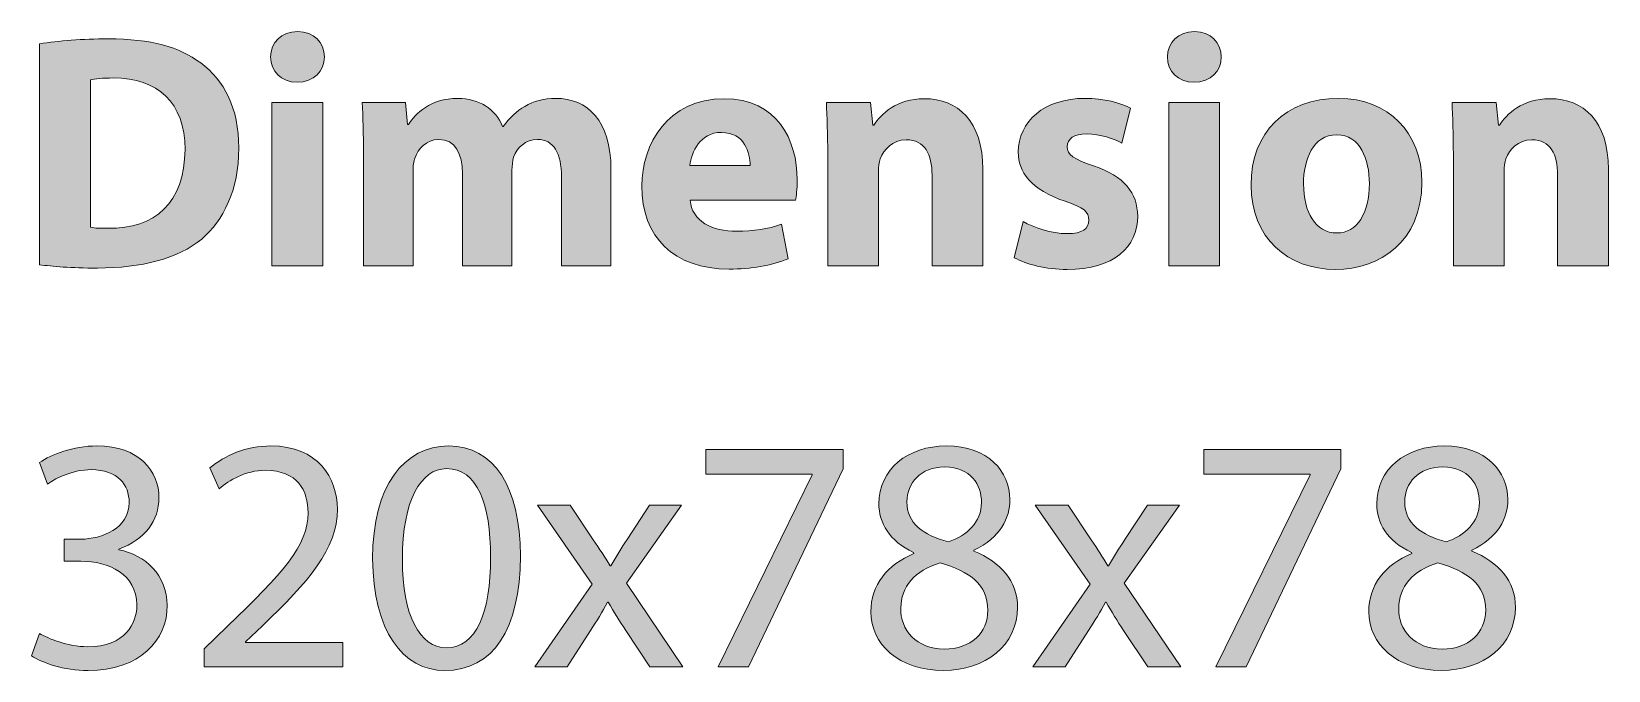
# Model space of a CAD drawing. Header units: inches. Extents: x 110 to 594, y -365 to 80.
# Drawn here: x 514.4 to 547.41, y -68.42 to -55.04 of the extents above; entities that cross this region are included whole.
import ezdxf

# ---------------------------------------------------------------- set-up
doc = ezdxf.new("R2010")
doc.units = ezdxf.units.IN
doc.header["$MEASUREMENT"] = 0
doc.layers.add('description', color=7, linetype='Continuous')

# ---------------------------------------------------------------- blocks, each defined once
blk = doc.blocks.new('block 25')
at = {"layer": 'description'}
h = blk.add_hatch(color=252, dxfattribs=at)
h.dxf.hatch_style = 2
edge = h.paths.add_edge_path()
edge.add_spline(control_points=[(520.535, -55.568), (520.535, -55.862), (520.318, -56.1), (519.961, -56.1), (519.625, -56.1), (519.408, -55.862), (519.408, -55.568), (519.408, -55.267), (519.632, -55.036), (519.975, -55.036), (520.318, -55.036), (520.528, -55.267), (520.535, -55.568)], knot_values=[0, 0, 0, 0, 1, 1, 1, 2, 2, 2, 3, 3, 3, 4, 4, 4, 4], degree=3, periodic=1)
h.paths.add_polyline_path([(519.436, -59.942), (519.436, -56.52), (520.5, -56.52), (520.5, -59.942)])
h = blk.add_hatch(color=252, dxfattribs=at)
h.dxf.hatch_style = 2
edge = h.paths.add_edge_path()
edge.add_spline(control_points=[(539.309, -55.568), (539.309, -55.862), (539.092, -56.1), (538.735, -56.1), (538.399, -56.1), (538.182, -55.862), (538.182, -55.568), (538.182, -55.267), (538.406, -55.036), (538.749, -55.036), (539.092, -55.036), (539.302, -55.267), (539.309, -55.568)], knot_values=[0, 0, 0, 0, 1, 1, 1, 2, 2, 2, 3, 3, 3, 4, 4, 4, 4], degree=3, periodic=1)
h.paths.add_polyline_path([(538.21, -59.942), (538.21, -56.52), (539.274, -56.52), (539.274, -59.942)])
h = blk.add_hatch(color=252, dxfattribs=at)
h.dxf.hatch_style = 2
edge = h.paths.add_edge_path()
edge.add_spline(control_points=[(514.572, -55.295), (514.963, -55.232), (515.474, -55.19), (516.006, -55.19), (516.909, -55.19), (517.496, -55.358), (517.944, -55.694), (518.434, -56.058), (518.742, -56.639), (518.742, -57.472), (518.742, -58.374), (518.413, -58.997), (517.965, -59.382), (517.468, -59.795), (516.706, -59.991), (515.782, -59.991), (515.229, -59.991), (514.83, -59.956), (514.572, -59.921), (514.572, -59.921), (514.572, -55.295), (514.572, -55.295)], knot_values=[0, 0, 0, 0, 1, 1, 1, 2, 2, 2, 3, 3, 3, 4, 4, 4, 5, 5, 5, 6, 6, 6, 7, 7, 7, 7], degree=3, periodic=1)
edge = h.paths.add_edge_path()
edge.add_spline(control_points=[(515.635, -59.137), (515.726, -59.158), (515.88, -59.158), (516.006, -59.158), (516.979, -59.165), (517.616, -58.633), (517.616, -57.507), (517.616, -56.527), (517.042, -56.009), (516.118, -56.009), (515.887, -56.009), (515.726, -56.03), (515.635, -56.051), (515.635, -56.051), (515.635, -59.137), (515.635, -59.137)], knot_values=[0, 0, 0, 0, 1, 1, 1, 2, 2, 2, 3, 3, 3, 4, 4, 4, 5, 5, 5, 5], degree=3, periodic=1)
h = blk.add_hatch(color=252, dxfattribs=at)
h.dxf.hatch_style = 2
edge = h.paths.add_edge_path()
edge.add_spline(control_points=[(521.354, -57.612), (521.354, -57.185), (521.34, -56.828), (521.326, -56.52), (521.326, -56.52), (522.229, -56.52), (522.229, -56.52), (522.229, -56.52), (522.271, -56.982), (522.271, -56.982), (522.271, -56.982), (522.292, -56.982), (522.292, -56.982), (522.439, -56.758), (522.747, -56.436), (523.328, -56.436), (523.775, -56.436), (524.119, -56.667), (524.265, -57.024), (524.265, -57.024), (524.279, -57.024), (524.279, -57.024), (524.412, -56.842), (524.559, -56.702), (524.727, -56.604), (524.916, -56.499), (525.126, -56.436), (525.378, -56.436), (526.036, -56.436), (526.533, -56.898), (526.533, -57.927), (526.533, -57.927), (526.533, -59.942), (526.533, -59.942), (526.533, -59.942), (525.497, -59.942), (525.497, -59.942), (525.497, -59.942), (525.497, -58.081), (525.497, -58.081), (525.497, -57.584), (525.336, -57.297), (524.993, -57.297), (524.741, -57.297), (524.573, -57.465), (524.496, -57.668), (524.475, -57.745), (524.461, -57.85), (524.461, -57.941), (524.461, -57.941), (524.461, -59.942), (524.461, -59.942), (524.461, -59.942), (523.425, -59.942), (523.425, -59.942), (523.425, -59.942), (523.425, -58.018), (523.425, -58.018), (523.425, -57.591), (523.272, -57.297), (522.929, -57.297), (522.656, -57.297), (522.495, -57.507), (522.432, -57.675), (522.397, -57.759), (522.39, -57.857), (522.39, -57.948), (522.39, -57.948), (522.39, -59.942), (522.39, -59.942), (522.39, -59.942), (521.354, -59.942), (521.354, -59.942), (521.354, -59.942), (521.354, -57.612), (521.354, -57.612)], knot_values=[0, 0, 0, 0, 1, 1, 1, 2, 2, 2, 3, 3, 3, 4, 4, 4, 5, 5, 5, 6, 6, 6, 7, 7, 7, 8, 8, 8, 9, 9, 9, 10, 10, 10, 11, 11, 11, 12, 12, 12, 13, 13, 13, 14, 14, 14, 15, 15, 15, 16, 16, 16, 17, 17, 17, 18, 18, 18, 19, 19, 19, 20, 20, 20, 21, 21, 21, 22, 22, 22, 23, 23, 23, 24, 24, 24, 25, 25, 25, 25], degree=3, periodic=1)
h = blk.add_hatch(color=252, dxfattribs=at)
h.dxf.hatch_style = 2
edge = h.paths.add_edge_path()
edge.add_spline(control_points=[(528.193, -58.57), (528.221, -59.011), (528.662, -59.221), (529.159, -59.221), (529.523, -59.221), (529.816, -59.172), (530.103, -59.074), (530.103, -59.074), (530.243, -59.795), (530.243, -59.795), (529.893, -59.942), (529.467, -60.012), (529.005, -60.012), (527.843, -60.012), (527.179, -59.34), (527.179, -58.27), (527.179, -57.402), (527.717, -56.443), (528.907, -56.443), (530.012, -56.443), (530.432, -57.304), (530.432, -58.15), (530.432, -58.332), (530.411, -58.493), (530.397, -58.57), (530.397, -58.57), (528.193, -58.57), (528.193, -58.57)], knot_values=[0, 0, 0, 0, 1, 1, 1, 2, 2, 2, 3, 3, 3, 4, 4, 4, 5, 5, 5, 6, 6, 6, 7, 7, 7, 8, 8, 8, 9, 9, 9, 9], degree=3, periodic=1)
edge = h.paths.add_edge_path()
edge.add_spline(control_points=[(529.445, -57.843), (529.445, -57.584), (529.334, -57.15), (528.844, -57.15), (528.396, -57.15), (528.214, -57.563), (528.186, -57.843), (528.186, -57.843), (529.445, -57.843), (529.445, -57.843)], knot_values=[0, 0, 0, 0, 1, 1, 1, 2, 2, 2, 3, 3, 3, 3], degree=3, periodic=1)
h = blk.add_hatch(color=252, dxfattribs=at)
h.dxf.hatch_style = 2
edge = h.paths.add_edge_path()
edge.add_spline(control_points=[(531.07, -57.612), (531.07, -57.185), (531.056, -56.828), (531.043, -56.52), (531.043, -56.52), (531.966, -56.52), (531.966, -56.52), (531.966, -56.52), (532.015, -56.996), (532.015, -56.996), (532.015, -56.996), (532.036, -56.996), (532.036, -56.996), (532.176, -56.772), (532.519, -56.443), (533.093, -56.443), (533.792, -56.443), (534.317, -56.912), (534.317, -57.92), (534.317, -57.92), (534.317, -59.942), (534.317, -59.942), (534.317, -59.942), (533.254, -59.942), (533.254, -59.942), (533.254, -59.942), (533.254, -58.046), (533.254, -58.046), (533.254, -57.605), (533.1, -57.304), (532.715, -57.304), (532.421, -57.304), (532.246, -57.507), (532.169, -57.703), (532.141, -57.773), (532.134, -57.871), (532.134, -57.969), (532.134, -57.969), (532.134, -59.942), (532.134, -59.942), (532.134, -59.942), (531.07, -59.942), (531.07, -59.942), (531.07, -59.942), (531.07, -57.612), (531.07, -57.612)], knot_values=[0, 0, 0, 0, 1, 1, 1, 2, 2, 2, 3, 3, 3, 4, 4, 4, 5, 5, 5, 6, 6, 6, 7, 7, 7, 8, 8, 8, 9, 9, 9, 10, 10, 10, 11, 11, 11, 12, 12, 12, 13, 13, 13, 14, 14, 14, 15, 15, 15, 15], degree=3, periodic=1)
h = blk.add_hatch(color=252, dxfattribs=at)
h.dxf.hatch_style = 2
edge = h.paths.add_edge_path()
edge.add_spline(control_points=[(535.165, -59.018), (535.361, -59.137), (535.767, -59.27), (536.082, -59.27), (536.404, -59.27), (536.537, -59.165), (536.537, -58.99), (536.537, -58.808), (536.432, -58.724), (536.04, -58.591), (535.326, -58.353), (535.053, -57.969), (535.06, -57.563), (535.06, -56.919), (535.606, -56.436), (536.453, -56.436), (536.852, -56.436), (537.202, -56.534), (537.411, -56.639), (537.411, -56.639), (537.23, -57.374), (537.23, -57.374), (537.076, -57.29), (536.774, -57.178), (536.488, -57.178), (536.229, -57.178), (536.082, -57.283), (536.082, -57.451), (536.082, -57.619), (536.215, -57.703), (536.635, -57.85), (537.286, -58.073), (537.552, -58.409), (537.559, -58.906), (537.559, -59.55), (537.062, -60.019), (536.082, -60.019), (535.634, -60.019), (535.235, -59.914), (534.976, -59.774), (534.976, -59.774), (535.165, -59.018), (535.165, -59.018)], knot_values=[0, 0, 0, 0, 1, 1, 1, 2, 2, 2, 3, 3, 3, 4, 4, 4, 5, 5, 5, 6, 6, 6, 7, 7, 7, 8, 8, 8, 9, 9, 9, 10, 10, 10, 11, 11, 11, 12, 12, 12, 13, 13, 13, 14, 14, 14, 14], degree=3, periodic=1)
h = blk.add_hatch(color=252, dxfattribs=at)
h.dxf.hatch_style = 2
edge = h.paths.add_edge_path()
edge.add_spline(control_points=[(543.508, -58.193), (543.508, -59.445), (542.619, -60.019), (541.702, -60.019), (540.702, -60.019), (539.932, -59.361), (539.932, -58.255), (539.932, -57.143), (540.66, -56.436), (541.765, -56.436), (542.808, -56.436), (543.508, -57.157), (543.508, -58.193)], knot_values=[0, 0, 0, 0, 1, 1, 1, 2, 2, 2, 3, 3, 3, 4, 4, 4, 4], degree=3, periodic=1)
edge = h.paths.add_edge_path()
edge.add_spline(control_points=[(541.031, -58.227), (541.031, -58.815), (541.276, -59.256), (541.731, -59.256), (542.15, -59.256), (542.409, -58.843), (542.409, -58.22), (542.409, -57.717), (542.213, -57.199), (541.731, -57.199), (541.227, -57.199), (541.031, -57.724), (541.031, -58.227)], knot_values=[0, 0, 0, 0, 1, 1, 1, 2, 2, 2, 3, 3, 3, 4, 4, 4, 4], degree=3, periodic=1)
h = blk.add_hatch(color=252, dxfattribs=at)
h.dxf.hatch_style = 2
edge = h.paths.add_edge_path()
edge.add_spline(control_points=[(544.167, -57.612), (544.167, -57.185), (544.153, -56.828), (544.139, -56.52), (544.139, -56.52), (545.063, -56.52), (545.063, -56.52), (545.063, -56.52), (545.112, -56.996), (545.112, -56.996), (545.112, -56.996), (545.133, -56.996), (545.133, -56.996), (545.273, -56.772), (545.616, -56.443), (546.189, -56.443), (546.889, -56.443), (547.414, -56.912), (547.414, -57.92), (547.414, -57.92), (547.414, -59.942), (547.414, -59.942), (547.414, -59.942), (546.35, -59.942), (546.35, -59.942), (546.35, -59.942), (546.35, -58.046), (546.35, -58.046), (546.35, -57.605), (546.196, -57.304), (545.812, -57.304), (545.517, -57.304), (545.342, -57.507), (545.266, -57.703), (545.238, -57.773), (545.231, -57.871), (545.231, -57.969), (545.231, -57.969), (545.231, -59.942), (545.231, -59.942), (545.231, -59.942), (544.167, -59.942), (544.167, -59.942), (544.167, -59.942), (544.167, -57.612), (544.167, -57.612)], knot_values=[0, 0, 0, 0, 1, 1, 1, 2, 2, 2, 3, 3, 3, 4, 4, 4, 5, 5, 5, 6, 6, 6, 7, 7, 7, 8, 8, 8, 9, 9, 9, 10, 10, 10, 11, 11, 11, 12, 12, 12, 13, 13, 13, 14, 14, 14, 15, 15, 15, 15], degree=3, periodic=1)
h = blk.add_hatch(color=252, dxfattribs=at)
h.dxf.hatch_style = 2
edge = h.paths.add_edge_path()
edge.add_spline(control_points=[(514.572, -67.642), (514.747, -67.747), (515.145, -67.922), (515.579, -67.922), (516.363, -67.922), (516.615, -67.425), (516.608, -67.04), (516.601, -66.404), (516.027, -66.131), (515.432, -66.131), (515.432, -66.131), (515.089, -66.131), (515.089, -66.131), (515.089, -66.131), (515.089, -65.669), (515.089, -65.669), (515.089, -65.669), (515.432, -65.669), (515.432, -65.669), (515.88, -65.669), (516.447, -65.438), (516.447, -64.899), (516.447, -64.535), (516.216, -64.213), (515.649, -64.213), (515.285, -64.213), (514.935, -64.374), (514.739, -64.514), (514.739, -64.514), (514.572, -64.066), (514.572, -64.066), (514.816, -63.891), (515.278, -63.716), (515.768, -63.716), (516.664, -63.716), (517.07, -64.248), (517.07, -64.801), (517.07, -65.277), (516.783, -65.676), (516.23, -65.879), (516.23, -65.879), (516.23, -65.893), (516.23, -65.893), (516.789, -65.998), (517.237, -66.418), (517.245, -67.054), (517.245, -67.782), (516.671, -68.419), (515.586, -68.419), (515.075, -68.419), (514.627, -68.258), (514.403, -68.111), (514.403, -68.111), (514.572, -67.642), (514.572, -67.642)], knot_values=[0, 0, 0, 0, 1, 1, 1, 2, 2, 2, 3, 3, 3, 4, 4, 4, 5, 5, 5, 6, 6, 6, 7, 7, 7, 8, 8, 8, 9, 9, 9, 10, 10, 10, 11, 11, 11, 12, 12, 12, 13, 13, 13, 14, 14, 14, 15, 15, 15, 16, 16, 16, 17, 17, 17, 18, 18, 18, 18], degree=3, periodic=1)
h = blk.add_hatch(color=252, dxfattribs=at)
h.dxf.hatch_style = 2
edge = h.paths.add_edge_path()
edge.add_spline(control_points=[(518.015, -68.342), (518.015, -68.342), (518.015, -67.964), (518.015, -67.964), (518.015, -67.964), (518.498, -67.495), (518.498, -67.495), (519.66, -66.39), (520.192, -65.802), (520.192, -65.116), (520.192, -64.654), (519.975, -64.227), (519.296, -64.227), (518.883, -64.227), (518.54, -64.437), (518.33, -64.612), (518.33, -64.612), (518.134, -64.178), (518.134, -64.178), (518.442, -63.919), (518.897, -63.716), (519.415, -63.716), (520.394, -63.716), (520.807, -64.388), (520.807, -65.039), (520.807, -65.879), (520.199, -66.558), (519.24, -67.481), (519.24, -67.481), (518.883, -67.817), (518.883, -67.817), (518.883, -67.817), (518.883, -67.831), (518.883, -67.831), (518.883, -67.831), (520.919, -67.831), (520.919, -67.831), (520.919, -67.831), (520.919, -68.342), (520.919, -68.342), (520.919, -68.342), (518.015, -68.342), (518.015, -68.342)], knot_values=[0, 0, 0, 0, 1, 1, 1, 2, 2, 2, 3, 3, 3, 4, 4, 4, 5, 5, 5, 6, 6, 6, 7, 7, 7, 8, 8, 8, 9, 9, 9, 10, 10, 10, 11, 11, 11, 12, 12, 12, 13, 13, 13, 14, 14, 14, 14], degree=3, periodic=1)
h = blk.add_hatch(color=252, dxfattribs=at)
h.dxf.hatch_style = 2
edge = h.paths.add_edge_path()
edge.add_spline(control_points=[(524.636, -66.019), (524.636, -67.565), (524.055, -68.419), (523.055, -68.419), (522.166, -68.419), (521.557, -67.586), (521.543, -66.082), (521.543, -64.549), (522.208, -63.716), (523.132, -63.716), (524.083, -63.716), (524.636, -64.57), (524.636, -66.019)], knot_values=[0, 0, 0, 0, 1, 1, 1, 2, 2, 2, 3, 3, 3, 4, 4, 4, 4], degree=3, periodic=1)
edge = h.paths.add_edge_path()
edge.add_spline(control_points=[(522.166, -66.089), (522.166, -67.271), (522.53, -67.943), (523.09, -67.943), (523.712, -67.943), (524.013, -67.208), (524.013, -66.047), (524.013, -64.927), (523.733, -64.192), (523.09, -64.192), (522.558, -64.192), (522.166, -64.85), (522.166, -66.089)], knot_values=[0, 0, 0, 0, 1, 1, 1, 2, 2, 2, 3, 3, 3, 4, 4, 4, 4], degree=3, periodic=1)
h = blk.add_hatch(color=252, dxfattribs=at)
h.dxf.hatch_style = 2
h.paths.add_polyline_path([(531.391, -63.793), (531.391, -64.199), (529.411, -68.342), (528.774, -68.342), (530.747, -64.318), (530.747, -64.304), (528.522, -64.304), (528.522, -63.793)])
h = blk.add_hatch(color=252, dxfattribs=at)
h.dxf.hatch_style = 2
edge = h.paths.add_edge_path()
edge.add_spline(control_points=[(532.868, -65.949), (532.358, -65.711), (532.141, -65.319), (532.141, -64.927), (532.141, -64.206), (532.75, -63.716), (533.554, -63.716), (534.436, -63.716), (534.884, -64.262), (534.884, -64.836), (534.884, -65.221), (534.688, -65.641), (534.128, -65.9), (534.128, -65.9), (534.128, -65.921), (534.128, -65.921), (534.695, -66.145), (535.045, -66.551), (535.045, -67.096), (535.045, -67.894), (534.366, -68.419), (533.498, -68.419), (532.547, -68.419), (531.973, -67.859), (531.973, -67.194), (531.973, -66.62), (532.316, -66.208), (532.875, -65.97), (532.875, -65.97), (532.868, -65.949), (532.868, -65.949)], knot_values=[0, 0, 0, 0, 1, 1, 1, 2, 2, 2, 3, 3, 3, 4, 4, 4, 5, 5, 5, 6, 6, 6, 7, 7, 7, 8, 8, 8, 9, 9, 9, 10, 10, 10, 10], degree=3, periodic=1)
edge = h.paths.add_edge_path()
edge.add_spline(control_points=[(534.422, -67.159), (534.422, -66.614), (534.037, -66.341), (533.421, -66.166), (532.889, -66.32), (532.602, -66.676), (532.602, -67.11), (532.581, -67.565), (532.931, -67.971), (533.512, -67.971), (534.065, -67.971), (534.422, -67.628), (534.422, -67.159)], knot_values=[0, 0, 0, 0, 1, 1, 1, 2, 2, 2, 3, 3, 3, 4, 4, 4, 4], degree=3, periodic=1)
edge = h.paths.add_edge_path()
edge.add_spline(control_points=[(532.729, -64.885), (532.722, -65.34), (533.071, -65.585), (533.596, -65.725), (533.988, -65.592), (534.289, -65.312), (534.289, -64.899), (534.289, -64.535), (534.072, -64.157), (533.519, -64.157), (533.008, -64.157), (532.729, -64.493), (532.729, -64.885)], knot_values=[0, 0, 0, 0, 1, 1, 1, 2, 2, 2, 3, 3, 3, 4, 4, 4, 4], degree=3, periodic=1)
h = blk.add_hatch(color=252, dxfattribs=at)
h.dxf.hatch_style = 2
h.paths.add_polyline_path([(541.814, -63.793), (541.814, -64.199), (539.833, -68.342), (539.196, -68.342), (541.17, -64.318), (541.17, -64.304), (538.945, -64.304), (538.945, -63.793)])
h = blk.add_hatch(color=252, dxfattribs=at)
h.dxf.hatch_style = 2
edge = h.paths.add_edge_path()
edge.add_spline(control_points=[(543.291, -65.949), (542.78, -65.711), (542.563, -65.319), (542.563, -64.927), (542.563, -64.206), (543.172, -63.716), (543.977, -63.716), (544.859, -63.716), (545.307, -64.262), (545.307, -64.836), (545.307, -65.221), (545.111, -65.641), (544.551, -65.9), (544.551, -65.9), (544.551, -65.921), (544.551, -65.921), (545.117, -66.145), (545.467, -66.551), (545.467, -67.096), (545.467, -67.894), (544.788, -68.419), (543.921, -68.419), (542.969, -68.419), (542.396, -67.859), (542.396, -67.194), (542.396, -66.62), (542.738, -66.208), (543.298, -65.97), (543.298, -65.97), (543.291, -65.949), (543.291, -65.949)], knot_values=[0, 0, 0, 0, 1, 1, 1, 2, 2, 2, 3, 3, 3, 4, 4, 4, 5, 5, 5, 6, 6, 6, 7, 7, 7, 8, 8, 8, 9, 9, 9, 10, 10, 10, 10], degree=3, periodic=1)
edge = h.paths.add_edge_path()
edge.add_spline(control_points=[(544.845, -67.159), (544.845, -66.614), (544.46, -66.341), (543.844, -66.166), (543.312, -66.32), (543.025, -66.676), (543.025, -67.11), (543.004, -67.565), (543.354, -67.971), (543.935, -67.971), (544.488, -67.971), (544.845, -67.628), (544.845, -67.159)], knot_values=[0, 0, 0, 0, 1, 1, 1, 2, 2, 2, 3, 3, 3, 4, 4, 4, 4], degree=3, periodic=1)
edge = h.paths.add_edge_path()
edge.add_spline(control_points=[(543.151, -64.885), (543.144, -65.34), (543.494, -65.585), (544.019, -65.725), (544.411, -65.592), (544.712, -65.312), (544.712, -64.899), (544.712, -64.535), (544.495, -64.157), (543.942, -64.157), (543.431, -64.157), (543.151, -64.493), (543.151, -64.885)], knot_values=[0, 0, 0, 0, 1, 1, 1, 2, 2, 2, 3, 3, 3, 4, 4, 4, 4], degree=3, periodic=1)
h = blk.add_hatch(color=252, dxfattribs=at)
h.dxf.hatch_style = 2
edge = h.paths.add_edge_path()
edge.add_spline(control_points=[(525.68, -64.955), (525.68, -64.955), (526.163, -65.683), (526.163, -65.683), (526.296, -65.872), (526.401, -66.04), (526.513, -66.229), (526.513, -66.229), (526.527, -66.229), (526.527, -66.229), (526.638, -66.033), (526.751, -65.858), (526.869, -65.676), (526.869, -65.676), (527.338, -64.955), (527.338, -64.955), (527.338, -64.955), (528.01, -64.955), (528.01, -64.955), (528.01, -64.955), (526.855, -66.593), (526.855, -66.593), (526.855, -66.593), (528.038, -68.342), (528.038, -68.342), (528.038, -68.342), (527.345, -68.342), (527.345, -68.342), (527.345, -68.342), (526.842, -67.579), (526.842, -67.579), (526.709, -67.383), (526.596, -67.194), (526.477, -66.991), (526.477, -66.991), (526.463, -66.991), (526.463, -66.991), (526.352, -67.194), (526.239, -67.376), (526.106, -67.579), (526.106, -67.579), (525.617, -68.342), (525.617, -68.342), (525.617, -68.342), (524.938, -68.342), (524.938, -68.342), (524.938, -68.342), (526.142, -66.614), (526.142, -66.614), (526.142, -66.614), (524.994, -64.955), (524.994, -64.955), (524.994, -64.955), (525.68, -64.955), (525.68, -64.955)], knot_values=[0, 0, 0, 0, 1, 1, 1, 2, 2, 2, 3, 3, 3, 4, 4, 4, 5, 5, 5, 6, 6, 6, 7, 7, 7, 8, 8, 8, 9, 9, 9, 10, 10, 10, 11, 11, 11, 12, 12, 12, 13, 13, 13, 14, 14, 14, 15, 15, 15, 16, 16, 16, 17, 17, 17, 18, 18, 18, 18], degree=3, periodic=1)
h = blk.add_hatch(color=252, dxfattribs=at)
h.dxf.hatch_style = 2
edge = h.paths.add_edge_path()
edge.add_spline(control_points=[(536.102, -64.955), (536.102, -64.955), (536.585, -65.683), (536.585, -65.683), (536.718, -65.872), (536.823, -66.04), (536.935, -66.229), (536.935, -66.229), (536.949, -66.229), (536.949, -66.229), (537.061, -66.033), (537.173, -65.858), (537.292, -65.676), (537.292, -65.676), (537.761, -64.955), (537.761, -64.955), (537.761, -64.955), (538.433, -64.955), (538.433, -64.955), (538.433, -64.955), (537.278, -66.593), (537.278, -66.593), (537.278, -66.593), (538.461, -68.342), (538.461, -68.342), (538.461, -68.342), (537.768, -68.342), (537.768, -68.342), (537.768, -68.342), (537.264, -67.579), (537.264, -67.579), (537.131, -67.383), (537.019, -67.194), (536.9, -66.991), (536.9, -66.991), (536.886, -66.991), (536.886, -66.991), (536.774, -67.194), (536.662, -67.376), (536.529, -67.579), (536.529, -67.579), (536.039, -68.342), (536.039, -68.342), (536.039, -68.342), (535.361, -68.342), (535.361, -68.342), (535.361, -68.342), (536.564, -66.614), (536.564, -66.614), (536.564, -66.614), (535.416, -64.955), (535.416, -64.955), (535.416, -64.955), (536.102, -64.955), (536.102, -64.955)], knot_values=[0, 0, 0, 0, 1, 1, 1, 2, 2, 2, 3, 3, 3, 4, 4, 4, 5, 5, 5, 6, 6, 6, 7, 7, 7, 8, 8, 8, 9, 9, 9, 10, 10, 10, 11, 11, 11, 12, 12, 12, 13, 13, 13, 14, 14, 14, 15, 15, 15, 16, 16, 16, 17, 17, 17, 18, 18, 18, 18], degree=3, periodic=1)
at = {"layer": 'description', "lineweight": 0}
for points in [[(519.436, -59.942), (519.436, -56.52), (520.5, -56.52), (520.5, -59.942), (519.436, -59.942)], [(538.21, -59.942), (538.21, -56.52), (539.274, -56.52), (539.274, -59.942), (538.21, -59.942)], [(531.391, -63.793), (531.391, -64.199), (529.411, -68.342), (528.774, -68.342), (530.747, -64.318), (530.747, -64.304), (528.522, -64.304), (528.522, -63.793), (531.391, -63.793)], [(541.814, -63.793), (541.814, -64.199), (539.833, -68.342), (539.196, -68.342), (541.17, -64.318), (541.17, -64.304), (538.945, -64.304), (538.945, -63.793), (541.814, -63.793)]]:
    blk.add_lwpolyline(points, dxfattribs=at)
for points, knots in [([(520.535, -55.568), (520.535, -55.862), (520.318, -56.1), (519.961, -56.1), (519.625, -56.1), (519.408, -55.862), (519.408, -55.568), (519.408, -55.267), (519.632, -55.036), (519.975, -55.036), (520.318, -55.036), (520.528, -55.267), (520.535, -55.568)], [0, 0, 0, 0, 1, 1, 1, 2, 2, 2, 3, 3, 3, 4, 4, 4, 4]), ([(539.309, -55.568), (539.309, -55.862), (539.092, -56.1), (538.735, -56.1), (538.399, -56.1), (538.182, -55.862), (538.182, -55.568), (538.182, -55.267), (538.406, -55.036), (538.749, -55.036), (539.092, -55.036), (539.302, -55.267), (539.309, -55.568)], [0, 0, 0, 0, 1, 1, 1, 2, 2, 2, 3, 3, 3, 4, 4, 4, 4]), ([(514.572, -55.295), (514.963, -55.232), (515.474, -55.19), (516.006, -55.19), (516.909, -55.19), (517.496, -55.358), (517.944, -55.694), (518.434, -56.058), (518.742, -56.639), (518.742, -57.472), (518.742, -58.374), (518.413, -58.997), (517.965, -59.382), (517.468, -59.795), (516.706, -59.991), (515.782, -59.991), (515.229, -59.991), (514.83, -59.956), (514.572, -59.921), (514.572, -59.921), (514.572, -55.295), (514.572, -55.295)], [0, 0, 0, 0, 1, 1, 1, 2, 2, 2, 3, 3, 3, 4, 4, 4, 5, 5, 5, 6, 6, 6, 7, 7, 7, 7]), ([(515.635, -59.137), (515.726, -59.158), (515.88, -59.158), (516.006, -59.158), (516.979, -59.165), (517.616, -58.633), (517.616, -57.507), (517.616, -56.527), (517.042, -56.009), (516.118, -56.009), (515.887, -56.009), (515.726, -56.03), (515.635, -56.051), (515.635, -56.051), (515.635, -59.137), (515.635, -59.137)], [0, 0, 0, 0, 1, 1, 1, 2, 2, 2, 3, 3, 3, 4, 4, 4, 5, 5, 5, 5]), ([(521.354, -57.612), (521.354, -57.185), (521.34, -56.828), (521.326, -56.52), (521.326, -56.52), (522.229, -56.52), (522.229, -56.52), (522.229, -56.52), (522.271, -56.982), (522.271, -56.982), (522.271, -56.982), (522.292, -56.982), (522.292, -56.982), (522.439, -56.758), (522.747, -56.436), (523.328, -56.436), (523.775, -56.436), (524.119, -56.667), (524.265, -57.024), (524.265, -57.024), (524.279, -57.024), (524.279, -57.024), (524.412, -56.842), (524.559, -56.702), (524.727, -56.604), (524.916, -56.499), (525.126, -56.436), (525.378, -56.436), (526.036, -56.436), (526.533, -56.898), (526.533, -57.927), (526.533, -57.927), (526.533, -59.942), (526.533, -59.942), (526.533, -59.942), (525.497, -59.942), (525.497, -59.942), (525.497, -59.942), (525.497, -58.081), (525.497, -58.081), (525.497, -57.584), (525.336, -57.297), (524.993, -57.297), (524.741, -57.297), (524.573, -57.465), (524.496, -57.668), (524.475, -57.745), (524.461, -57.85), (524.461, -57.941), (524.461, -57.941), (524.461, -59.942), (524.461, -59.942), (524.461, -59.942), (523.425, -59.942), (523.425, -59.942), (523.425, -59.942), (523.425, -58.018), (523.425, -58.018), (523.425, -57.591), (523.272, -57.297), (522.929, -57.297), (522.656, -57.297), (522.495, -57.507), (522.432, -57.675), (522.397, -57.759), (522.39, -57.857), (522.39, -57.948), (522.39, -57.948), (522.39, -59.942), (522.39, -59.942), (522.39, -59.942), (521.354, -59.942), (521.354, -59.942), (521.354, -59.942), (521.354, -57.612), (521.354, -57.612)], [0, 0, 0, 0, 1, 1, 1, 2, 2, 2, 3, 3, 3, 4, 4, 4, 5, 5, 5, 6, 6, 6, 7, 7, 7, 8, 8, 8, 9, 9, 9, 10, 10, 10, 11, 11, 11, 12, 12, 12, 13, 13, 13, 14, 14, 14, 15, 15, 15, 16, 16, 16, 17, 17, 17, 18, 18, 18, 19, 19, 19, 20, 20, 20, 21, 21, 21, 22, 22, 22, 23, 23, 23, 24, 24, 24, 25, 25, 25, 25]), ([(528.193, -58.57), (528.221, -59.011), (528.662, -59.221), (529.159, -59.221), (529.523, -59.221), (529.816, -59.172), (530.103, -59.074), (530.103, -59.074), (530.243, -59.795), (530.243, -59.795), (529.893, -59.942), (529.467, -60.012), (529.005, -60.012), (527.843, -60.012), (527.179, -59.34), (527.179, -58.27), (527.179, -57.402), (527.717, -56.443), (528.907, -56.443), (530.012, -56.443), (530.432, -57.304), (530.432, -58.15), (530.432, -58.332), (530.411, -58.493), (530.397, -58.57), (530.397, -58.57), (528.193, -58.57), (528.193, -58.57)], [0, 0, 0, 0, 1, 1, 1, 2, 2, 2, 3, 3, 3, 4, 4, 4, 5, 5, 5, 6, 6, 6, 7, 7, 7, 8, 8, 8, 9, 9, 9, 9]), ([(531.07, -57.612), (531.07, -57.185), (531.056, -56.828), (531.043, -56.52), (531.043, -56.52), (531.966, -56.52), (531.966, -56.52), (531.966, -56.52), (532.015, -56.996), (532.015, -56.996), (532.015, -56.996), (532.036, -56.996), (532.036, -56.996), (532.176, -56.772), (532.519, -56.443), (533.093, -56.443), (533.792, -56.443), (534.317, -56.912), (534.317, -57.92), (534.317, -57.92), (534.317, -59.942), (534.317, -59.942), (534.317, -59.942), (533.254, -59.942), (533.254, -59.942), (533.254, -59.942), (533.254, -58.046), (533.254, -58.046), (533.254, -57.605), (533.1, -57.304), (532.715, -57.304), (532.421, -57.304), (532.246, -57.507), (532.169, -57.703), (532.141, -57.773), (532.134, -57.871), (532.134, -57.969), (532.134, -57.969), (532.134, -59.942), (532.134, -59.942), (532.134, -59.942), (531.07, -59.942), (531.07, -59.942), (531.07, -59.942), (531.07, -57.612), (531.07, -57.612)], [0, 0, 0, 0, 1, 1, 1, 2, 2, 2, 3, 3, 3, 4, 4, 4, 5, 5, 5, 6, 6, 6, 7, 7, 7, 8, 8, 8, 9, 9, 9, 10, 10, 10, 11, 11, 11, 12, 12, 12, 13, 13, 13, 14, 14, 14, 15, 15, 15, 15]), ([(535.165, -59.018), (535.361, -59.137), (535.767, -59.27), (536.082, -59.27), (536.404, -59.27), (536.537, -59.165), (536.537, -58.99), (536.537, -58.808), (536.432, -58.724), (536.04, -58.591), (535.326, -58.353), (535.053, -57.969), (535.06, -57.563), (535.06, -56.919), (535.606, -56.436), (536.453, -56.436), (536.852, -56.436), (537.202, -56.534), (537.411, -56.639), (537.411, -56.639), (537.23, -57.374), (537.23, -57.374), (537.076, -57.29), (536.774, -57.178), (536.488, -57.178), (536.229, -57.178), (536.082, -57.283), (536.082, -57.451), (536.082, -57.619), (536.215, -57.703), (536.635, -57.85), (537.286, -58.073), (537.552, -58.409), (537.559, -58.906), (537.559, -59.55), (537.062, -60.019), (536.082, -60.019), (535.634, -60.019), (535.235, -59.914), (534.976, -59.774), (534.976, -59.774), (535.165, -59.018), (535.165, -59.018)], [0, 0, 0, 0, 1, 1, 1, 2, 2, 2, 3, 3, 3, 4, 4, 4, 5, 5, 5, 6, 6, 6, 7, 7, 7, 8, 8, 8, 9, 9, 9, 10, 10, 10, 11, 11, 11, 12, 12, 12, 13, 13, 13, 14, 14, 14, 14]), ([(543.508, -58.193), (543.508, -59.445), (542.619, -60.019), (541.702, -60.019), (540.702, -60.019), (539.932, -59.361), (539.932, -58.255), (539.932, -57.143), (540.66, -56.436), (541.765, -56.436), (542.808, -56.436), (543.508, -57.157), (543.508, -58.193)], [0, 0, 0, 0, 1, 1, 1, 2, 2, 2, 3, 3, 3, 4, 4, 4, 4]), ([(544.167, -57.612), (544.167, -57.185), (544.153, -56.828), (544.139, -56.52), (544.139, -56.52), (545.063, -56.52), (545.063, -56.52), (545.063, -56.52), (545.112, -56.996), (545.112, -56.996), (545.112, -56.996), (545.133, -56.996), (545.133, -56.996), (545.273, -56.772), (545.616, -56.443), (546.189, -56.443), (546.889, -56.443), (547.414, -56.912), (547.414, -57.92), (547.414, -57.92), (547.414, -59.942), (547.414, -59.942), (547.414, -59.942), (546.35, -59.942), (546.35, -59.942), (546.35, -59.942), (546.35, -58.046), (546.35, -58.046), (546.35, -57.605), (546.196, -57.304), (545.812, -57.304), (545.517, -57.304), (545.342, -57.507), (545.266, -57.703), (545.238, -57.773), (545.231, -57.871), (545.231, -57.969), (545.231, -57.969), (545.231, -59.942), (545.231, -59.942), (545.231, -59.942), (544.167, -59.942), (544.167, -59.942), (544.167, -59.942), (544.167, -57.612), (544.167, -57.612)], [0, 0, 0, 0, 1, 1, 1, 2, 2, 2, 3, 3, 3, 4, 4, 4, 5, 5, 5, 6, 6, 6, 7, 7, 7, 8, 8, 8, 9, 9, 9, 10, 10, 10, 11, 11, 11, 12, 12, 12, 13, 13, 13, 14, 14, 14, 15, 15, 15, 15]), ([(529.445, -57.843), (529.445, -57.584), (529.334, -57.15), (528.844, -57.15), (528.396, -57.15), (528.214, -57.563), (528.186, -57.843), (528.186, -57.843), (529.445, -57.843), (529.445, -57.843)], [0, 0, 0, 0, 1, 1, 1, 2, 2, 2, 3, 3, 3, 3]), ([(541.031, -58.227), (541.031, -58.815), (541.276, -59.256), (541.731, -59.256), (542.15, -59.256), (542.409, -58.843), (542.409, -58.22), (542.409, -57.717), (542.213, -57.199), (541.731, -57.199), (541.227, -57.199), (541.031, -57.724), (541.031, -58.227)], [0, 0, 0, 0, 1, 1, 1, 2, 2, 2, 3, 3, 3, 4, 4, 4, 4]), ([(514.572, -67.642), (514.747, -67.747), (515.145, -67.922), (515.579, -67.922), (516.363, -67.922), (516.615, -67.425), (516.608, -67.04), (516.601, -66.404), (516.027, -66.131), (515.432, -66.131), (515.432, -66.131), (515.089, -66.131), (515.089, -66.131), (515.089, -66.131), (515.089, -65.669), (515.089, -65.669), (515.089, -65.669), (515.432, -65.669), (515.432, -65.669), (515.88, -65.669), (516.447, -65.438), (516.447, -64.899), (516.447, -64.535), (516.216, -64.213), (515.649, -64.213), (515.285, -64.213), (514.935, -64.374), (514.739, -64.514), (514.739, -64.514), (514.572, -64.066), (514.572, -64.066), (514.816, -63.891), (515.278, -63.716), (515.768, -63.716), (516.664, -63.716), (517.07, -64.248), (517.07, -64.801), (517.07, -65.277), (516.783, -65.676), (516.23, -65.879), (516.23, -65.879), (516.23, -65.893), (516.23, -65.893), (516.789, -65.998), (517.237, -66.418), (517.245, -67.054), (517.245, -67.782), (516.671, -68.419), (515.586, -68.419), (515.075, -68.419), (514.627, -68.258), (514.403, -68.111), (514.403, -68.111), (514.572, -67.642), (514.572, -67.642)], [0, 0, 0, 0, 1, 1, 1, 2, 2, 2, 3, 3, 3, 4, 4, 4, 5, 5, 5, 6, 6, 6, 7, 7, 7, 8, 8, 8, 9, 9, 9, 10, 10, 10, 11, 11, 11, 12, 12, 12, 13, 13, 13, 14, 14, 14, 15, 15, 15, 16, 16, 16, 17, 17, 17, 18, 18, 18, 18]), ([(518.015, -68.342), (518.015, -68.342), (518.015, -67.964), (518.015, -67.964), (518.015, -67.964), (518.498, -67.495), (518.498, -67.495), (519.66, -66.39), (520.192, -65.802), (520.192, -65.116), (520.192, -64.654), (519.975, -64.227), (519.296, -64.227), (518.883, -64.227), (518.54, -64.437), (518.33, -64.612), (518.33, -64.612), (518.134, -64.178), (518.134, -64.178), (518.442, -63.919), (518.897, -63.716), (519.415, -63.716), (520.394, -63.716), (520.807, -64.388), (520.807, -65.039), (520.807, -65.879), (520.199, -66.558), (519.24, -67.481), (519.24, -67.481), (518.883, -67.817), (518.883, -67.817), (518.883, -67.817), (518.883, -67.831), (518.883, -67.831), (518.883, -67.831), (520.919, -67.831), (520.919, -67.831), (520.919, -67.831), (520.919, -68.342), (520.919, -68.342), (520.919, -68.342), (518.015, -68.342), (518.015, -68.342)], [0, 0, 0, 0, 1, 1, 1, 2, 2, 2, 3, 3, 3, 4, 4, 4, 5, 5, 5, 6, 6, 6, 7, 7, 7, 8, 8, 8, 9, 9, 9, 10, 10, 10, 11, 11, 11, 12, 12, 12, 13, 13, 13, 14, 14, 14, 14]), ([(524.636, -66.019), (524.636, -67.565), (524.055, -68.419), (523.055, -68.419), (522.166, -68.419), (521.557, -67.586), (521.543, -66.082), (521.543, -64.549), (522.208, -63.716), (523.132, -63.716), (524.083, -63.716), (524.636, -64.57), (524.636, -66.019)], [0, 0, 0, 0, 1, 1, 1, 2, 2, 2, 3, 3, 3, 4, 4, 4, 4]), ([(532.868, -65.949), (532.358, -65.711), (532.141, -65.319), (532.141, -64.927), (532.141, -64.206), (532.75, -63.716), (533.554, -63.716), (534.436, -63.716), (534.884, -64.262), (534.884, -64.836), (534.884, -65.221), (534.688, -65.641), (534.128, -65.9), (534.128, -65.9), (534.128, -65.921), (534.128, -65.921), (534.695, -66.145), (535.045, -66.551), (535.045, -67.096), (535.045, -67.894), (534.366, -68.419), (533.498, -68.419), (532.547, -68.419), (531.973, -67.859), (531.973, -67.194), (531.973, -66.62), (532.316, -66.208), (532.875, -65.97), (532.875, -65.97), (532.868, -65.949), (532.868, -65.949)], [0, 0, 0, 0, 1, 1, 1, 2, 2, 2, 3, 3, 3, 4, 4, 4, 5, 5, 5, 6, 6, 6, 7, 7, 7, 8, 8, 8, 9, 9, 9, 10, 10, 10, 10]), ([(543.291, -65.949), (542.78, -65.711), (542.563, -65.319), (542.563, -64.927), (542.563, -64.206), (543.172, -63.716), (543.977, -63.716), (544.859, -63.716), (545.307, -64.262), (545.307, -64.836), (545.307, -65.221), (545.111, -65.641), (544.551, -65.9), (544.551, -65.9), (544.551, -65.921), (544.551, -65.921), (545.117, -66.145), (545.467, -66.551), (545.467, -67.096), (545.467, -67.894), (544.788, -68.419), (543.921, -68.419), (542.969, -68.419), (542.396, -67.859), (542.396, -67.194), (542.396, -66.62), (542.738, -66.208), (543.298, -65.97), (543.298, -65.97), (543.291, -65.949), (543.291, -65.949)], [0, 0, 0, 0, 1, 1, 1, 2, 2, 2, 3, 3, 3, 4, 4, 4, 5, 5, 5, 6, 6, 6, 7, 7, 7, 8, 8, 8, 9, 9, 9, 10, 10, 10, 10]), ([(522.166, -66.089), (522.166, -67.271), (522.53, -67.943), (523.09, -67.943), (523.712, -67.943), (524.013, -67.208), (524.013, -66.047), (524.013, -64.927), (523.733, -64.192), (523.09, -64.192), (522.558, -64.192), (522.166, -64.85), (522.166, -66.089)], [0, 0, 0, 0, 1, 1, 1, 2, 2, 2, 3, 3, 3, 4, 4, 4, 4]), ([(532.729, -64.885), (532.722, -65.34), (533.071, -65.585), (533.596, -65.725), (533.988, -65.592), (534.289, -65.312), (534.289, -64.899), (534.289, -64.535), (534.072, -64.157), (533.519, -64.157), (533.008, -64.157), (532.729, -64.493), (532.729, -64.885)], [0, 0, 0, 0, 1, 1, 1, 2, 2, 2, 3, 3, 3, 4, 4, 4, 4]), ([(543.151, -64.885), (543.144, -65.34), (543.494, -65.585), (544.019, -65.725), (544.411, -65.592), (544.712, -65.312), (544.712, -64.899), (544.712, -64.535), (544.495, -64.157), (543.942, -64.157), (543.431, -64.157), (543.151, -64.493), (543.151, -64.885)], [0, 0, 0, 0, 1, 1, 1, 2, 2, 2, 3, 3, 3, 4, 4, 4, 4]), ([(525.68, -64.955), (525.68, -64.955), (526.163, -65.683), (526.163, -65.683), (526.296, -65.872), (526.401, -66.04), (526.513, -66.229), (526.513, -66.229), (526.527, -66.229), (526.527, -66.229), (526.638, -66.033), (526.751, -65.858), (526.869, -65.676), (526.869, -65.676), (527.338, -64.955), (527.338, -64.955), (527.338, -64.955), (528.01, -64.955), (528.01, -64.955), (528.01, -64.955), (526.855, -66.593), (526.855, -66.593), (526.855, -66.593), (528.038, -68.342), (528.038, -68.342), (528.038, -68.342), (527.345, -68.342), (527.345, -68.342), (527.345, -68.342), (526.842, -67.579), (526.842, -67.579), (526.709, -67.383), (526.596, -67.194), (526.477, -66.991), (526.477, -66.991), (526.463, -66.991), (526.463, -66.991), (526.352, -67.194), (526.239, -67.376), (526.106, -67.579), (526.106, -67.579), (525.617, -68.342), (525.617, -68.342), (525.617, -68.342), (524.938, -68.342), (524.938, -68.342), (524.938, -68.342), (526.142, -66.614), (526.142, -66.614), (526.142, -66.614), (524.994, -64.955), (524.994, -64.955), (524.994, -64.955), (525.68, -64.955), (525.68, -64.955)], [0, 0, 0, 0, 1, 1, 1, 2, 2, 2, 3, 3, 3, 4, 4, 4, 5, 5, 5, 6, 6, 6, 7, 7, 7, 8, 8, 8, 9, 9, 9, 10, 10, 10, 11, 11, 11, 12, 12, 12, 13, 13, 13, 14, 14, 14, 15, 15, 15, 16, 16, 16, 17, 17, 17, 18, 18, 18, 18]), ([(536.102, -64.955), (536.102, -64.955), (536.585, -65.683), (536.585, -65.683), (536.718, -65.872), (536.823, -66.04), (536.935, -66.229), (536.935, -66.229), (536.949, -66.229), (536.949, -66.229), (537.061, -66.033), (537.173, -65.858), (537.292, -65.676), (537.292, -65.676), (537.761, -64.955), (537.761, -64.955), (537.761, -64.955), (538.433, -64.955), (538.433, -64.955), (538.433, -64.955), (537.278, -66.593), (537.278, -66.593), (537.278, -66.593), (538.461, -68.342), (538.461, -68.342), (538.461, -68.342), (537.768, -68.342), (537.768, -68.342), (537.768, -68.342), (537.264, -67.579), (537.264, -67.579), (537.131, -67.383), (537.019, -67.194), (536.9, -66.991), (536.9, -66.991), (536.886, -66.991), (536.886, -66.991), (536.774, -67.194), (536.662, -67.376), (536.529, -67.579), (536.529, -67.579), (536.039, -68.342), (536.039, -68.342), (536.039, -68.342), (535.361, -68.342), (535.361, -68.342), (535.361, -68.342), (536.564, -66.614), (536.564, -66.614), (536.564, -66.614), (535.416, -64.955), (535.416, -64.955), (535.416, -64.955), (536.102, -64.955), (536.102, -64.955)], [0, 0, 0, 0, 1, 1, 1, 2, 2, 2, 3, 3, 3, 4, 4, 4, 5, 5, 5, 6, 6, 6, 7, 7, 7, 8, 8, 8, 9, 9, 9, 10, 10, 10, 11, 11, 11, 12, 12, 12, 13, 13, 13, 14, 14, 14, 15, 15, 15, 16, 16, 16, 17, 17, 17, 18, 18, 18, 18]), ([(534.422, -67.159), (534.422, -66.614), (534.037, -66.341), (533.421, -66.166), (532.889, -66.32), (532.602, -66.676), (532.602, -67.11), (532.581, -67.565), (532.931, -67.971), (533.512, -67.971), (534.065, -67.971), (534.422, -67.628), (534.422, -67.159)], [0, 0, 0, 0, 1, 1, 1, 2, 2, 2, 3, 3, 3, 4, 4, 4, 4]), ([(544.845, -67.159), (544.845, -66.614), (544.46, -66.341), (543.844, -66.166), (543.312, -66.32), (543.025, -66.676), (543.025, -67.11), (543.004, -67.565), (543.354, -67.971), (543.935, -67.971), (544.488, -67.971), (544.845, -67.628), (544.845, -67.159)], [0, 0, 0, 0, 1, 1, 1, 2, 2, 2, 3, 3, 3, 4, 4, 4, 4])]:
    blk.add_open_spline(points, degree=3, knots=knots, dxfattribs=at)
blk = doc.blocks.new('block 24')
at = {"layer": 'description'}
blk.add_blockref('block 25', (0, 0), dxfattribs=at)

msp = doc.modelspace()

# ---------------------------------------------------------------- block references
at = {"layer": 'description'}
msp.add_blockref('block 24', (0, 0), dxfattribs=at)

doc.saveas('drawing.dxf')
